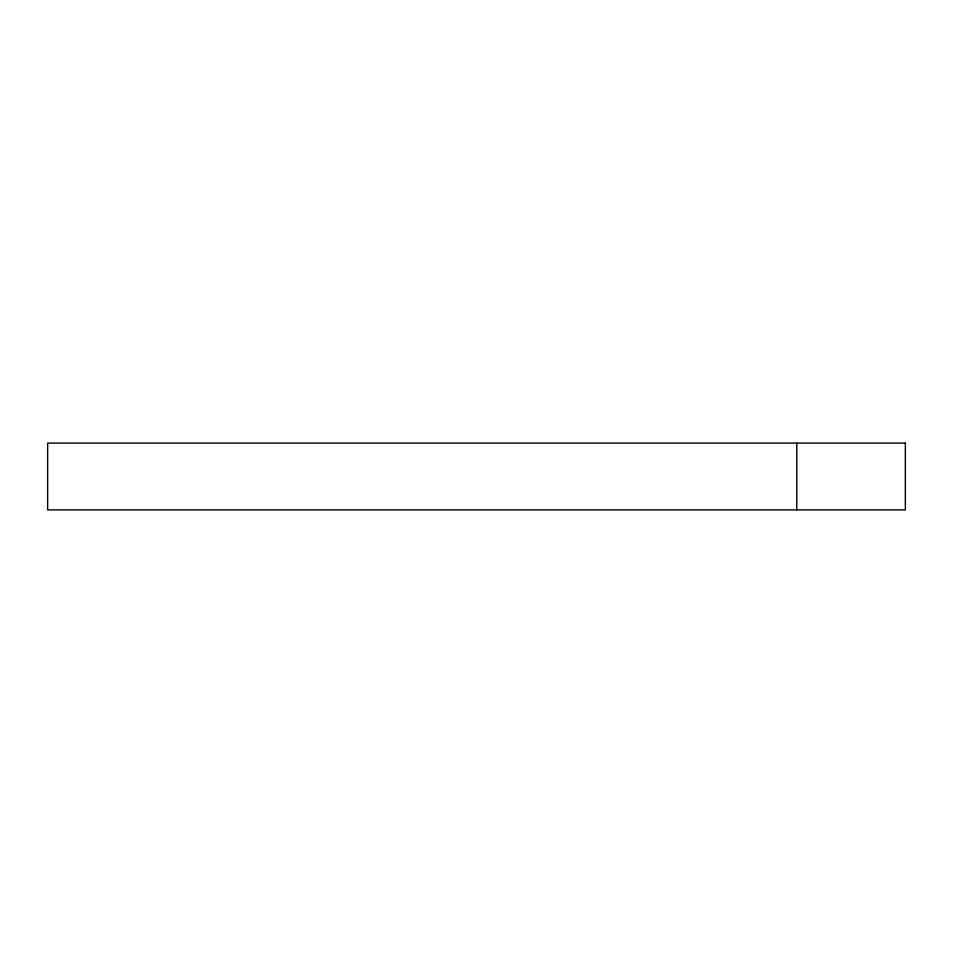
<?xml version="1.0" encoding="UTF-8"?>
<svg xmlns="http://www.w3.org/2000/svg" width="953" height="953" viewBox="0 0 953 953"><rect width="100%" height="100%" fill="white"/><g stroke="black" fill="none" stroke-linecap="round" stroke-linejoin="round"><path stroke-width="1.43" d="M796.779 443.109L796.779 509.891M905.35 443.109L47.65 443.109L47.65 509.891L905.35 509.891L905.35 443.109"/></g></svg>
